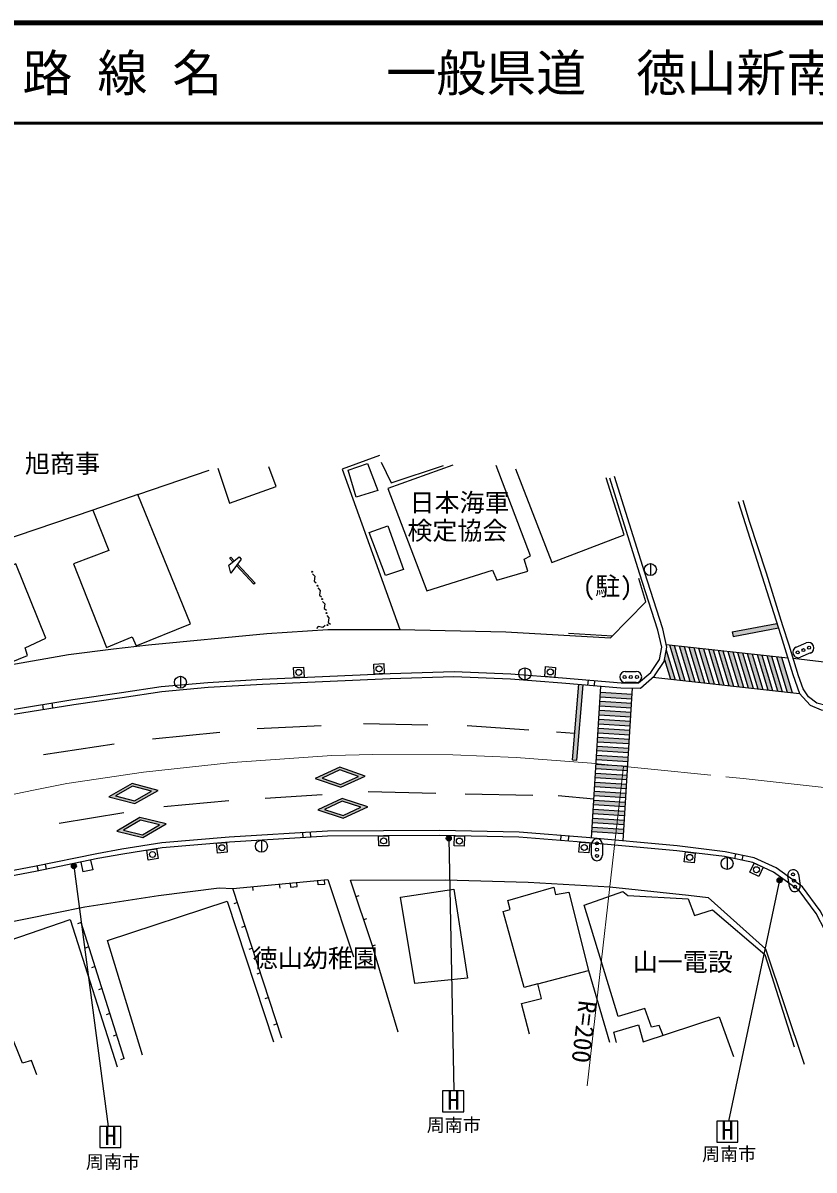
# Model space of a CAD drawing. Units: millimetres at full size, sheet at 1:1000; details may follow other scales. Extents: x 40000 to 680000, y 20000 to 380000.
# Drawn here: x 180434 to 259502, y 265373 to 380000 of the extents above; entities that cross this region are included whole.
import ezdxf
from ezdxf.enums import TextEntityAlignment as Align

# ---------------------------------------------------------------- set-up
doc = ezdxf.new("R2010")
doc.units = ezdxf.units.MM
doc.header["$LTSCALE"] = 1000
doc.linetypes.add('CHAIN', pattern=[18.5, 12, -1.5, 3.5, -1.5])
for name, color, linetype, lineweight in [('M-BGD', 7, 'Continuous', 25), ('M-BGD-EXST', 7, 'Continuous', 25), ('M-BMK', 2, 'CHAIN', 13), ('M-STR-HTXT', 7, 'Continuous', 13), ('M-STR-STRC', 7, 'Continuous', 25), ('M-TTL', 2, 'Continuous', 140), ('M-TTL-LINE', 7, 'Continuous', 50)]:
    doc.layers.add(name, color=color, linetype=linetype, lineweight=lineweight)
doc.layers.add('M-BMK-HTXT', color=7, linetype='Continuous')
doc.layers.add('M-TTL-TXT', color=7, linetype='Continuous')
doc.styles.add('ＭＳ ゴシック', font='')
doc.styles.get('ＭＳ ゴシック').set_extended_font_data('MS Gothic')

msp = doc.modelspace()

# ---------------------------------------------------------------- hatches: boundary and pattern name
at = {"layer": 'M-BGD-EXST'}
for points in [[(223248, 298514, 1), (222748, 298514, 1)], [(185776, 295753, 1), (185276, 295753, 1)], [(256305, 294329, 1), (255805, 294329, 1)]]:
    msp.add_hatch(color=256, dxfattribs=at).paths.add_polyline_path(points)
at = {"layer": 'M-STR-STRC'}
for points in [[(255934, 319565), (255796, 319997), (251324, 319146), (251408, 318704)], [(245535, 317794), (245049, 317848), (246116, 314320), (246602, 314267)], [(246508, 317687), (246022, 317741), (247088, 314213), (247575, 314160)], [(247481, 317580), (246994, 317634), (248061, 314106), (248547, 314052)], [(248453, 317473), (247967, 317527), (249034, 313999), (249520, 313945)], [(244735, 317331), (244551, 316384), (245143, 314427), (245629, 314374)], [(249426, 317366), (248939, 317420), (250006, 313892), (250493, 313838)], [(250398, 317259), (249912, 317313), (250979, 313785), (251465, 313731)], [(251371, 317152), (250885, 317206), (251952, 313678), (252438, 313624)], [(252344, 317045), (251857, 317099), (252924, 313571), (253411, 313517)], [(253316, 316938), (252830, 316992), (253897, 313464), (254383, 313410)], [(254289, 316831), (253803, 316884), (254869, 313357), (255356, 313303)], [(255262, 316724), (254775, 316777), (255842, 313249), (256328, 313196)], [(256234, 316617), (255748, 316670), (256815, 313142), (257301, 313089)], [(236427, 313875), (235978, 313912), (235353, 306359), (235801, 306322)], [(241330, 312922), (238166, 313120), (238138, 312671), (241302, 312473)], [(241274, 312024), (238110, 312222), (238082, 311773), (241246, 311575)], [(241217, 311126), (238054, 311324), (238025, 310875), (241189, 310677)], [(241105, 309329), (237941, 309528), (237913, 309078), (241077, 308880)], [(241161, 310228), (237997, 310426), (237969, 309977), (241133, 309778)], [(241049, 308431), (237885, 308629), (237857, 308180), (241020, 307982)], [(240992, 307533), (237829, 307731), (237800, 307282), (240964, 307084)], [(240936, 306635), (237772, 306833), (237744, 306384), (240908, 306186)], [(240824, 304838), (237660, 305036), (237632, 304587), (240795, 304389)], [(240880, 305736), (237716, 305935), (237688, 305485), (240852, 305287)], [(240767, 303940), (237603, 304138), (237575, 303689), (240739, 303491)], [(240711, 303042), (237547, 303240), (237519, 302791), (240683, 302593)], [(240655, 302143), (237491, 302342), (237463, 301893), (240627, 301694)], [(240542, 300347), (237378, 300545), (237350, 300096), (240514, 299898)], [(240598, 301245), (237435, 301443), (237407, 300994), (240570, 300796)], [(240486, 299449), (237322, 299647), (237294, 299198), (240458, 299000)]]:
    msp.add_hatch(color=256, dxfattribs=at).paths.add_polyline_path(points)
h = msp.add_hatch(color=256, dxfattribs=at)
h.paths.add_polyline_path([(212107, 305624), (209653, 304515), (212194, 303626), (214648, 304734)])
h.paths.add_polyline_path([(212118, 305355), (210325, 304545), (212182, 303895), (213975, 304705)], flags=16)
h = msp.add_hatch(color=256, dxfattribs=at)
h.paths.add_polyline_path([(191358, 303988), (189004, 302681), (191611, 302004), (193964, 303312)])
h.paths.add_polyline_path([(191392, 303721), (189672, 302766), (191577, 302272), (193297, 303227)], flags=16)
h = msp.add_hatch(color=256, dxfattribs=at)
h.paths.add_polyline_path([(212332, 302518), (209898, 301367), (212454, 300521), (214888, 301672)])
h.paths.add_polyline_path([(212348, 302249), (210570, 301408), (212438, 300790), (214216, 301631)], flags=16)
h = msp.add_hatch(color=256, dxfattribs=at)
h.paths.add_polyline_path([(192131, 300598), (189810, 299234), (192432, 298621), (194753, 299985)])
h.paths.add_polyline_path([(192172, 300332), (190475, 299335), (192391, 298887), (194088, 299884)], flags=16)

# ---------------------------------------------------------------- linework, layer by layer
at = {"layer": 'M-BGD'}
for p, q in [((191922, 332868), (199043, 335315)), ((187424, 331329), (170385, 325508)), ((243138, 325975), (243138, 324775)), ((234943, 319015), (239351, 318765)), ((230593, 315555), (230593, 314355)), ((196165, 314717), (196165, 313517)), ((236905, 313836), (236946, 314334)), ((237554, 313782), (237595, 314280)), ((182498, 311400), (182417, 311893)), ((183432, 311551), (183352, 312045)), ((204269, 298335), (204269, 297135)), ((208433, 298592), (208402, 299091)), ((209191, 298638), (209161, 299137)), ((234195, 298301), (234235, 298800)), ((234949, 298240), (234990, 298739)), ((251591, 296478), (251692, 296968)), ((181973, 295271), (181872, 295761)), ((182774, 295437), (182673, 295926)), ((186222, 296148), (186425, 295168)), ((187201, 296350), (187404, 295370)), ((250807, 296613), (250807, 295413)), ((252329, 296326), (252430, 296815)), ((187404, 295370), (186425, 295168)), ((203369, 293695), (203417, 293321)), ((206053, 293944), (206101, 293558)), ((213724, 292702), (214027, 292799)), ((201882, 292108), (201512, 291969)), ((186252, 290115), (185883, 289977)), ((190556, 276523), (186252, 290115)), ((214489, 290425), (214792, 290522)), ((202654, 289751), (202285, 289613)), ((215375, 287786), (215678, 287882)), ((187023, 287680), (186654, 287542)), ((203379, 287541), (203009, 287403)), ((187642, 285726), (187273, 285587)), ((204187, 285075), (203818, 284937)), ((188342, 283516), (187972, 283378)), ((204994, 282615), (204624, 282476)), ((189133, 281018), (188763, 280880)), ((205859, 279973), (205490, 279835)), ((189811, 278876), (189441, 278738)), ((190556, 276523), (190186, 276385))]:
    msp.add_line(p, q, dxfattribs=at)
for points in [[(216071, 336790), (212337, 335421), (218113, 319380), (228709, 319147), (239154, 318564), (242678, 322162), (241989, 324482)], [(216250, 336125), (217240, 334053), (222467, 335785)], [(199918, 335504), (201092, 332002), (205730, 333665), (205006, 335660)], [(223392, 335803), (216917, 333479), (220792, 323256), (227367, 325331), (227792, 324331), (230892, 325231), (230517, 326405), (231167, 326755), (227742, 335778)], [(229647, 335454), (233291, 326093), (240533, 328860), (238734, 334531)], [(179396, 311406), (185437, 312381), (190268, 313093), (194264, 313707), (198907, 314109), (204339, 314442), (217127, 315005), (223516, 315197), (229193, 314948), (234343, 314550), (240225, 314062), (241970, 314044), (243172, 315092), (244043, 316392), (244282, 317618), (243889, 319332), (242066, 325010), (239092, 334513)], [(179482, 310913), (185513, 311887), (190343, 312599), (194323, 313210), (198944, 313610), (204365, 313943), (217145, 314505), (223513, 314697), (229162, 314448), (234303, 314051), (240201, 313563), (242155, 313542), (243551, 314758), (244515, 316197), (244793, 317626), (244371, 319464), (242543, 325161), (239569, 334662)], [(251900, 332172), (256183, 318788), (257368, 314897), (258041, 313007), (259128, 311818), (260214, 311348), (262149, 311081), (264924, 310778), (269596, 310276), (276999, 309400), (283530, 308595), (290061, 307874), (296295, 307110), (302979, 306390), (310628, 305527), (320163, 304496), (326649, 303719), (337363, 302495), (346345, 301426), (361492, 299766), (371665, 298466), (404291, 294815)], [(316523, 305394), (312802, 305795), (311808, 305903), (305826, 306572), (304832, 306684), (298605, 307364), (297611, 307471), (292281, 308049), (287299, 308670), (281665, 309365), (274615, 310119), (271894, 310459), (266129, 311169), (260805, 311746), (259771, 312041), (258944, 312661), (258412, 313473), (257953, 314760), (257007, 317834), (256386, 319772), (254745, 325004), (253061, 330193), (252424, 332295)], [(201417, 326151), (201098, 326491), (201217, 326602), (201545, 326252)], [(201865, 325911), (203638, 324021), (203519, 323909), (201766, 325779)], [(209373, 324936), (209592, 324703), (209537, 324234), (209755, 324066)], [(209914, 323536), (210127, 323297), (210060, 322830), (210274, 322657)], [(210380, 322198), (210601, 321966), (210550, 321497), (210769, 321331)], [(210807, 320801), (211018, 320560), (210946, 320094), (211158, 319918)], [(150205, 308029), (151712, 308533), (156103, 309967), (163236, 312157), (168815, 313725), (174493, 315028), (176266, 315288), (179121, 315852), (184987, 316902), (189490, 317470), (192984, 317864), (204803, 318993), (210907, 319395), (218113, 319380)], [(210654, 319797), (210405, 319596), (209942, 319687), (209758, 319482)], [(257399, 316511), (264401, 315699), (269414, 315145), (275591, 314467), (280375, 313990), (288142, 313116), (290153, 312975), (299112, 311951), (308420, 310919), (324177, 309086), (336554, 307546), (351390, 305979), (366807, 304263), (379821, 302768), (393039, 301197), (408287, 299464)], [(266072, 275087), (261086, 289476), (260122, 291271), (258360, 293676), (255703, 295579), (253532, 296588), (250632, 297186), (245827, 297774), (242518, 298085), (236709, 298600), (230036, 299138), (222069, 299291), (210863, 299240), (201037, 298644), (194299, 298065), (190328, 297440), (187810, 296986), (181603, 295706), (178254, 295058)], [(265600, 274924), (260626, 289275), (259698, 291004), (258004, 293316), (255450, 295145), (253374, 296110), (250551, 296693), (245773, 297277), (242473, 297587), (236666, 298102), (230011, 298638), (222065, 298791), (210880, 298740), (201074, 298146), (194359, 297568), (190411, 296947), (187905, 296495), (181701, 295215), (178343, 294566)], [(157568, 283962), (167808, 287641), (170980, 288549), (174720, 289281), (186626, 291682), (193979, 292809), (200034, 293570), (201420, 293515)], [(206320, 278568), (201420, 293515), (210906, 294394), (213481, 286669)], [(207148, 294045), (207175, 293640), (207849, 293694), (207811, 294107)], [(210528, 294359), (210575, 293904), (209947, 293868), (209907, 294301)], [(217923, 279164), (215375, 287786), (213179, 294327), (222645, 294390), (230943, 294132), (239105, 293681), (246969, 292839), (248931, 292605), (254661, 287495), (258499, 275944)], [(231887, 283982), (230512, 283612), (228423, 291200), (229137, 291411), (228899, 292310), (233500, 293658), (233659, 292918), (234981, 293129), (236965, 285304)], [(244409, 278830), (244020, 279808), (243269, 279662), (242580, 281518), (239930, 280705), (236518, 291853), (240399, 293195), (240895, 292816), (246906, 292466), (247548, 290803), (249357, 291387), (254580, 286923), (257509, 277690)], [(192397, 276846), (188894, 288300), (200839, 292233), (205491, 278195)], [(181813, 274876), (181301, 276325), (180386, 276045), (179091, 279296), (175559, 278153), (173014, 286262), (185158, 290413), (189842, 275698)], [(231068, 278959), (230274, 282026), (232258, 282502), (231887, 283982), (236965, 285304), (239054, 278140)], [(239754, 278110), (239494, 279148), (241961, 279894), (242415, 278175), (250010, 280673), (251438, 276715)]]:
    msp.add_lwpolyline(points, dxfattribs=at)
for points in [[(212926, 335304), (214887, 335989), (215891, 333295), (213723, 332626)], [(187424, 331329), (189022, 327292), (185502, 325954), (188786, 317594), (191356, 318652), (191766, 317746), (197186, 319947), (191922, 332868)], [(215047, 329082), (216896, 329752), (218475, 325384), (216673, 324778)], [(171388, 323149), (174487, 315388), (175453, 315821), (175820, 315288), (177785, 316121), (177985, 315622), (180884, 316787), (180651, 317554), (182716, 318519), (179718, 325947), (177752, 325115), (177485, 325514)], [(202057, 326661), (202255, 326432), (201204, 325027), (201017, 325832)], [(207485, 315582), (208484, 315625), (208528, 314626), (207529, 314582)], [(215505, 315934), (216504, 315978), (216548, 314979), (215549, 314935)], [(232676, 315681), (233673, 315604), (233596, 314607), (232599, 314684)], [(200859, 297123), (199863, 297038), (199777, 298034), (200773, 298120)], [(216987, 297768), (215987, 297763), (215982, 298763), (216982, 298768)], [(224540, 297743), (223540, 297763), (223560, 298762), (224559, 298743)], [(236996, 297069), (235999, 297152), (236082, 298149), (237079, 298066)], [(193954, 296492), (192966, 296337), (192811, 297324), (193799, 297480)], [(247508, 296057), (246516, 296179), (246637, 297171), (247630, 297050)], [(253990, 294721), (253084, 295142), (253505, 296049), (254412, 295628)], [(218156, 292642), (223511, 293438), (224850, 284553), (219592, 284030)]]:
    msp.add_lwpolyline(points, close=True, dxfattribs=at)
for centre, radius in [((243138, 325375), 600), ((209328, 325166), 50), ((209874, 323767), 50), ((210333, 322427), 50), ((210770, 321033), 50), ((210887, 319824), 50), ((208007, 315104), 300), ((216027, 315457), 300), ((230593, 314955), 600), ((233136, 315144), 300), ((196165, 314117), 600), ((204269, 297735), 600), ((216485, 298266), 300), ((224050, 298253), 300), ((193383, 296908), 300), ((200318, 297579), 300), ((236539, 297609), 300), ((247073, 296614), 300), ((250807, 296013), 600), ((253748, 295385), 300)]:
    msp.add_circle(centre, radius, dxfattribs=at)
at = {"layer": 'M-BGD-EXST'}
for p, q in [((222998, 298514), (223496, 273281)), ((185526, 295753), (188959, 269719)), ((256055, 294329), (250953, 270257)), ((224483, 273281), (222383, 273281)), ((222383, 273281), (222383, 271181)), ((224483, 271181), (224483, 273281)), ((222383, 271181), (224483, 271181)), ((190226, 269719), (188126, 269719)), ((188126, 269719), (188126, 267619)), ((190226, 267619), (190226, 269719)), ((251868, 270257), (249768, 270257)), ((249768, 270257), (249768, 268157)), ((251868, 268157), (251868, 270257)), ((188126, 267619), (190226, 267619)), ((249768, 268157), (251868, 268157))]:
    msp.add_line(p, q, dxfattribs=at)
for centre in [(222998, 298514), (185526, 295753), (256055, 294329)]:
    msp.add_circle(centre, 250, dxfattribs=at)
at = {"layer": 'M-BMK'}
msp.add_lwpolyline([(174607, 301901), (181481, 303348), (184833, 303992), (192485, 305131), (201378, 306108), (211308, 306794), (215395, 306892), (223403, 306881), (229726, 306604), (237257, 306041), (252415, 304492), (279428, 301534), (309543, 298063), (338240, 294794), (364500, 291739), (396850, 287980), (430547, 284183)], dxfattribs=at)
at = {"layer": 'M-STR-HTXT'}
msp.add_line((240452, 305714), (236833, 273778), dxfattribs=at)
at = {"layer": 'M-STR-STRC'}
for p, q in [((251324, 319146), (255796, 319997)), ((251324, 319146), (251408, 318704)), ((251408, 318704), (255934, 319565)), ((244734, 317883), (256865, 316547)), ((245049, 317848), (246116, 314320)), ((245535, 317794), (246602, 314267)), ((246022, 317741), (247088, 314213)), ((246508, 317687), (247575, 314160)), ((246994, 317634), (248061, 314106)), ((247481, 317580), (248547, 314052)), ((247967, 317527), (249034, 313999)), ((257711, 317631), (258726, 318055)), ((244551, 316384), (245143, 314427)), ((244735, 317331), (245629, 314374)), ((248453, 317473), (249520, 313945)), ((248939, 317420), (250006, 313892)), ((249426, 317366), (250493, 313838)), ((249912, 317313), (250979, 313785)), ((250398, 317259), (251465, 313731)), ((250885, 317206), (251952, 313678)), ((251371, 317152), (252438, 313624)), ((251857, 317099), (252924, 313571)), ((252344, 317045), (253411, 313517)), ((252830, 316992), (253897, 313464)), ((253316, 316938), (254383, 313410)), ((253803, 316884), (254869, 313357)), ((254289, 316831), (255356, 313303)), ((254775, 316777), (255842, 313249)), ((255262, 316724), (256328, 313196)), ((255748, 316670), (256815, 313142)), ((256234, 316617), (257301, 313089)), ((259150, 317041), (258136, 316616)), ((240630, 315194), (241730, 315194)), ((241730, 314094), (240630, 314094)), ((243392, 314620), (258041, 313007)), ((235353, 306359), (235978, 313912)), ((235801, 306322), (236427, 313875)), ((237254, 298552), (238204, 313728)), ((238166, 313120), (241330, 312922)), ((240412, 298272), (241369, 313550)), ((238110, 312222), (241274, 312024)), ((238138, 312671), (241302, 312473)), ((238025, 310875), (241189, 310677)), ((238054, 311324), (241217, 311126)), ((238082, 311773), (241246, 311575)), ((203852, 309505), (210234, 309812)), ((214469, 309980), (220916, 309875)), ((224841, 309811), (231008, 309369)), ((237941, 309528), (241105, 309329)), ((237969, 309977), (241133, 309778)), ((237997, 310426), (241161, 310228)), ((193381, 308470), (200117, 309144)), ((233767, 309163), (235572, 309014)), ((237885, 308629), (241049, 308431)), ((237913, 309078), (241077, 308880)), ((182497, 306891), (189553, 307980)), ((237800, 307282), (240964, 307084)), ((237829, 307731), (240992, 307533)), ((237857, 308180), (241020, 307982)), ((235353, 306359), (235801, 306322)), ((237744, 306384), (240908, 306186)), ((237772, 306833), (240936, 306635)), ((237660, 305036), (240824, 304838)), ((237688, 305485), (240852, 305287)), ((237716, 305935), (240880, 305736)), ((237603, 304138), (240767, 303940)), ((237632, 304587), (240795, 304389)), ((204628, 302525), (210338, 302891)), ((214926, 303185), (221708, 303043)), ((224634, 302981), (231407, 302838)), ((233942, 302785), (237498, 302453)), ((237519, 302791), (240683, 302593)), ((237547, 303240), (240711, 303042)), ((237575, 303689), (240739, 303491)), ((194504, 301689), (201004, 302293)), ((237463, 301893), (240627, 301694)), ((237491, 302342), (240655, 302143)), ((184069, 300020), (190531, 301098)), ((237378, 300545), (240542, 300347)), ((237407, 300994), (240570, 300796)), ((237435, 301443), (240598, 301245)), ((237294, 299198), (240458, 299000)), ((237322, 299647), (240486, 299449)), ((237350, 300096), (240514, 299898)), ((237249, 296831), (237249, 297931)), ((238349, 297931), (238349, 296831)), ((257042, 293673), (256872, 294759)), ((257959, 294929), (258128, 293842))]:
    msp.add_line(p, q, dxfattribs=at)
for points in [[(212107, 305624), (209653, 304515), (212194, 303626), (214648, 304734)], [(212118, 305355), (210325, 304545), (212182, 303895), (213975, 304705)], [(191358, 303988), (189004, 302681), (191611, 302004), (193964, 303312)], [(191392, 303721), (189672, 302766), (191577, 302272), (193297, 303227)], [(212332, 302518), (209898, 301367), (212454, 300521), (214888, 301672)], [(212348, 302249), (210570, 301408), (212438, 300790), (214216, 301631)], [(192131, 300598), (189810, 299234), (192432, 298621), (194753, 299985)], [(192172, 300332), (190475, 299335), (192391, 298887), (194088, 299884)]]:
    msp.add_lwpolyline(points, close=True, dxfattribs=at)
for centre in [(259009, 317571), (257865, 317093), (258437, 317332), (240565, 314638), (241185, 314638), (241805, 314638), (237805, 298006), (237805, 297386), (237805, 296766), (257399, 294908), (257495, 294296), (257591, 293683)]:
    msp.add_circle(centre, 150, dxfattribs=at)
for centre, start, end in [((257923, 317123), 112.701, 202.701), ((258938, 317548), 22.701, 112.701), ((258938, 317548), 292.701, 22.701), ((257923, 317123), 202.701, 292.701), ((240630, 314644), 90, 180), ((240630, 314644), 180, 270), ((241730, 314644), 0, 90), ((241730, 314644), 270, 0), ((237799, 297931), 90, 180), ((237799, 297931), 0, 90), ((237799, 296831), 180, 270), ((237799, 296831), 270, 0), ((257415, 294844), 98.87178, 188.87178), ((257415, 294844), 8.87178, 98.87178), ((257585, 293757), 188.87178, 278.87178), ((257585, 293757), 278.87178, 8.87178)]:
    msp.add_arc(centre, 550, start, end, dxfattribs=at)
at = {"layer": 'M-TTL'}
msp.add_line((680000, 380000), (40000, 380000), dxfattribs=at)
at = {"layer": 'M-TTL-LINE'}
msp.add_line((40000, 370000), (680000, 370000), dxfattribs=at)

# ---------------------------------------------------------------- texts
at = {"layer": 'M-BGD-EXST', "style": 'ＭＳ ゴシック'}
for s, height, p in [('H', 1833, (222836, 270873)), ('周南市', 1320, (220788, 268816)), ('H', 1833, (188579, 267311)), ('H', 1833, (250221, 267849)), ('周南市', 1320, (248317, 265919)), ('周南市', 1320, (186725, 265132))]:
    msp.add_text(s, height=height, dxfattribs=at).set_placement(p, align=Align.BOTTOM_LEFT)
at = {"layer": 'M-BMK-HTXT', "style": 'ＭＳ ゴシック'}
for s, p in [('旭商事', (180632, 334496)), ('日本海軍', (219073, 330612)), ('検定協会', (218860, 327806)), ('(駐)', (236378, 322244)), ('徳山幼稚園', (203403, 285089)), ('山一電設', (241377, 284707))]:
    msp.add_text(s, height=1833, dxfattribs=at).set_placement(p, align=Align.BOTTOM_LEFT)
at = {"layer": 'M-STR-HTXT', "style": 'ＭＳ ゴシック'}
msp.add_text('R=200', height=1833, rotation=263.226, dxfattribs=at).set_placement((235464, 282457), align=Align.BOTTOM_LEFT)
at = {"layer": 'M-TTL-TXT', "style": 'ＭＳ ゴシック'}
for s, p in [('路 線 名', (180380, 375000)), ('一般県道\u3000徳山新南陽線', (216734, 375000))]:
    msp.add_text(s, height=3666, dxfattribs=at).set_placement(p, align=Align.MIDDLE_LEFT)

doc.saveas('drawing.dxf')
